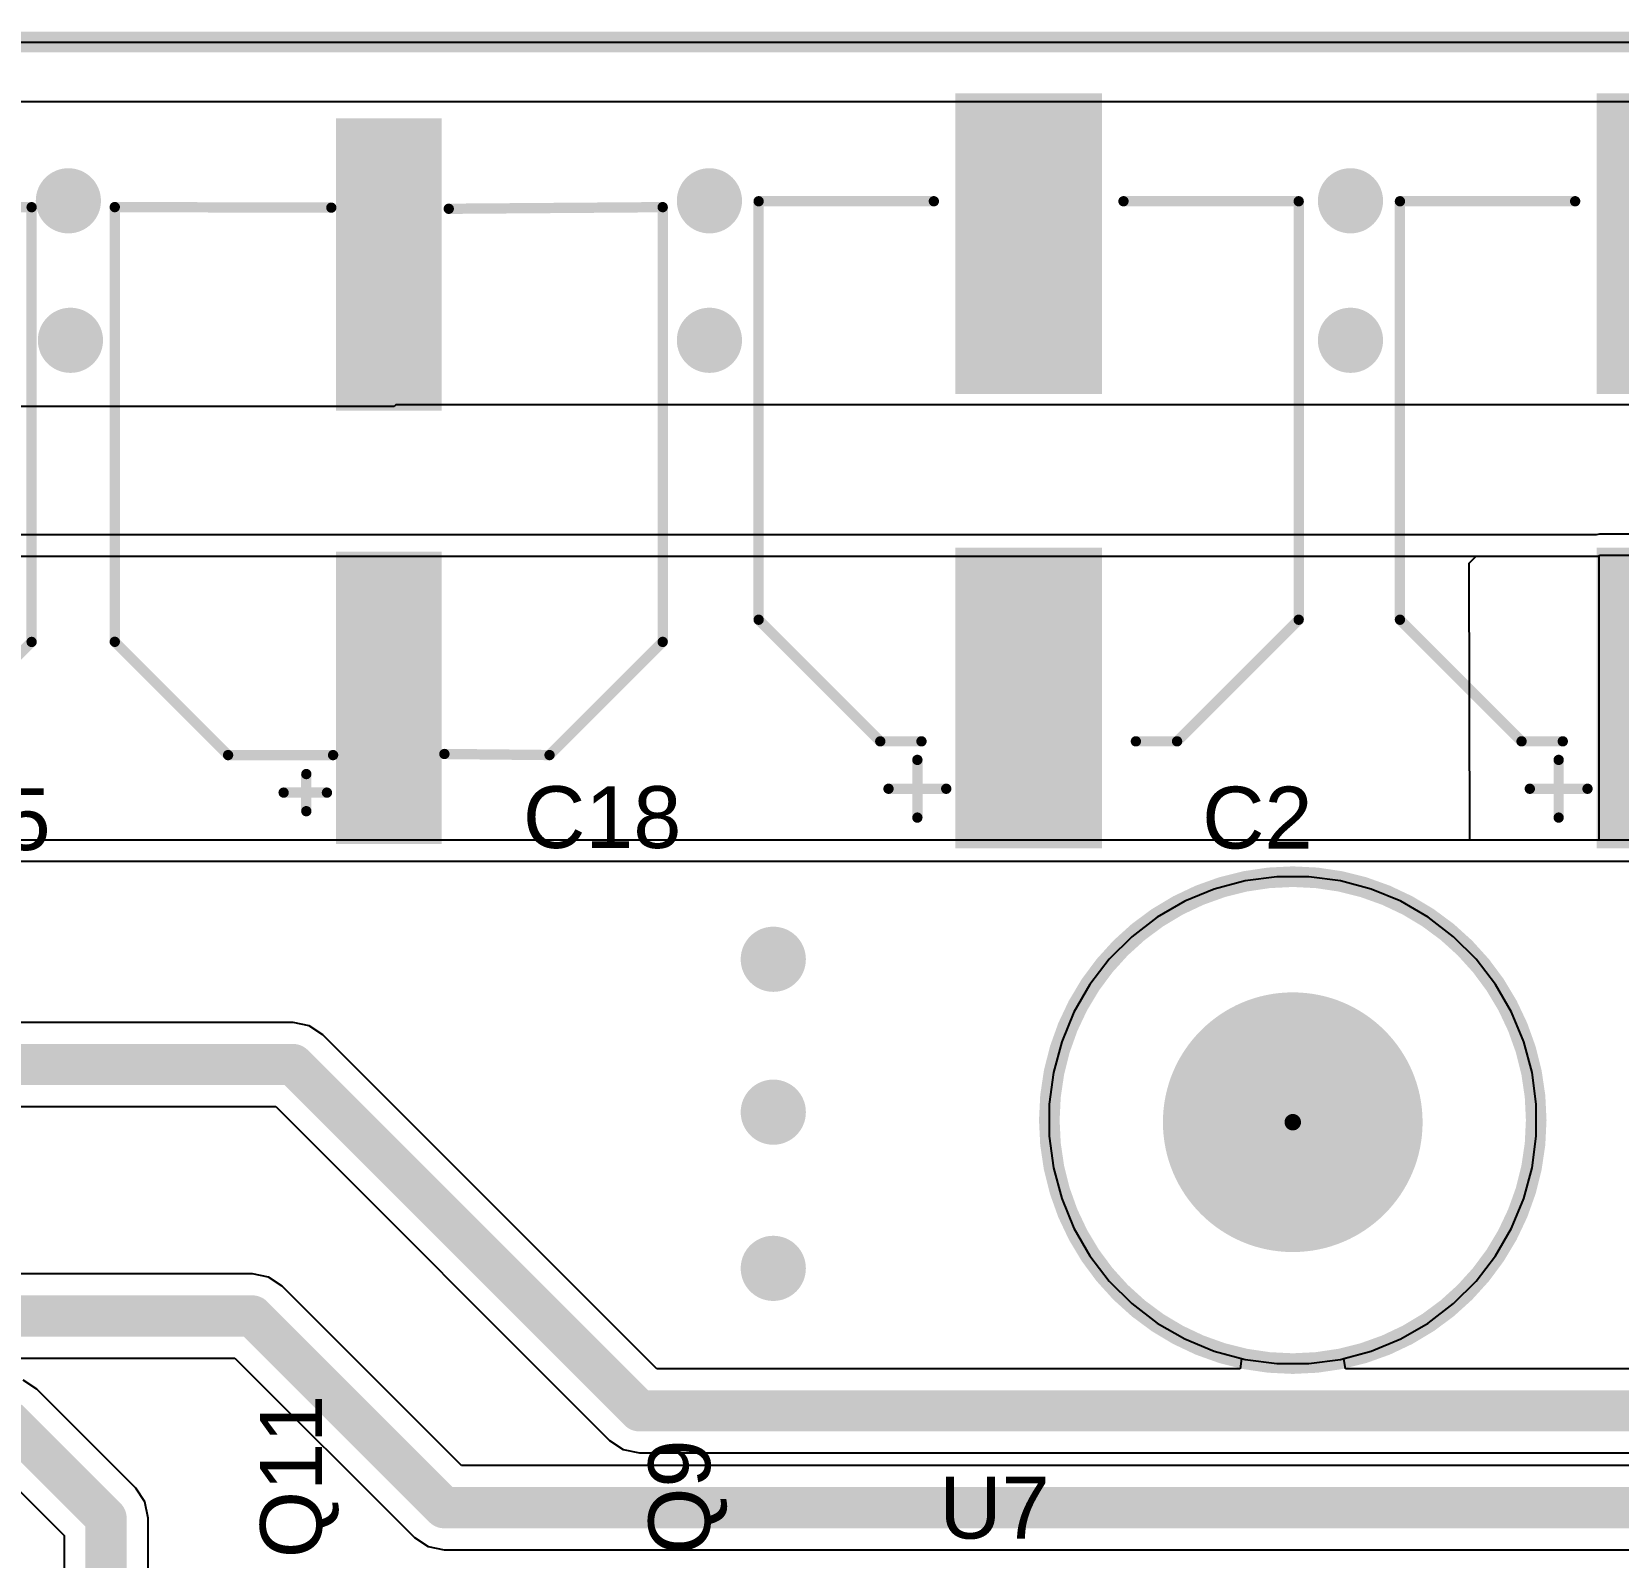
# Model space of a CAD drawing. Header units: inches. Extents: x -0.24 to 5.71, y -0.19 to 1.19.
# Drawn here: x 1.651 to 2.421, y 0.453 to 1.193 of the extents above; entities that cross this region are included whole.
import ezdxf

# ---------------------------------------------------------------- set-up
doc = ezdxf.new("R2010")
doc.units = ezdxf.units.IN
doc.header["$MEASUREMENT"] = 0
for name, color, linetype in [('Board Outline', 216, 'Continuous'), ('Bottom Layer', 5, 'Continuous'), ('Bottom Solder', 6, 'Continuous'), ('Pad Holes', 156, 'Continuous'), ('Top Layer', 1, 'Continuous'), ('Top Overlay', 2, 'Continuous'), ('Top Paste', 8, 'Continuous'), ('Top Solder', 216, 'Continuous'), ('Via Holes', 16, 'Continuous')]:
    doc.layers.add(name, color=color, linetype=linetype)
doc.styles.add('Arial', font='', dxfattribs={"height": 0.2})
doc.styles.get('Arial').set_extended_font_data('Arial')

# ---------------------------------------------------------------- blocks, each defined once
blk = doc.blocks.new('RVT1H470M0607_6')
at = {"layer": 'Top Layer'}
for points in [[(-0.17913, 0.0315), (-0.04134, 0.0315), (-0.04134, -0.0315), (-0.17913, -0.0315)], [(0.04134, 0.0315), (0.17913, 0.0315), (0.17913, -0.0315), (0.04134, -0.0315)]]:
    blk.add_hatch(color=1, dxfattribs=at).paths.add_polyline_path(points)
at = {"layer": 'Top Paste'}
for points in [[(-0.17913, 0.0315), (-0.04134, 0.0315), (-0.04134, -0.0315), (-0.17913, -0.0315)], [(0.04134, 0.0315), (0.17913, 0.0315), (0.17913, -0.0315), (0.04134, -0.0315)]]:
    blk.add_hatch(color=8, dxfattribs=at).paths.add_polyline_path(points)
at = {"layer": 'Top Solder'}
for points in [[(-0.18313, 0.0355), (-0.03734, 0.0355), (-0.03734, -0.0355), (-0.18313, -0.0355)], [(0.03734, 0.0355), (0.18313, 0.0355), (0.18313, -0.0355), (0.03734, -0.0355)]]:
    blk.add_hatch(color=216, dxfattribs=at).paths.add_polyline_path(points)
at = {"layer": 'Top Overlay'}
for points in [[(-0.07224, 0.131, 0.005, 0.005, 0), (-0.13124, 0.072, 0.005, 0.005, 0)], [(-0.07224, 0.131, 0.005, 0.005, 0), (0.13076, 0.131, 0.005, 0.005, 0)], [(0.13076, 0.131, 0.005, 0.005, 0), (0.13076, 0.046, 0.005, 0.005, 0)], [(-0.15424, 0.068, 0.005, 0.005, 0), (-0.15424, 0.04, 0.005, 0.005, 0)], [(-0.13124, 0.072, 0.005, 0.005, 0), (-0.13124, 0.052, 0.005, 0.005, 0)], [(-0.16824, 0.054, 0.005, 0.005, 0), (-0.14024, 0.054, 0.005, 0.005, 0)], [(0.13076, -0.046, 0.005, 0.005, 0), (0.13076, -0.131, 0.005, 0.005, 0)], [(-0.13124, -0.052, 0.005, 0.005, 0), (-0.13124, -0.072, 0.005, 0.005, 0)], [(-0.13124, -0.072, 0.005, 0.005, 0), (-0.07224, -0.131, 0.005, 0.005, 0)], [(-0.07224, -0.131, 0.005, 0.005, 0), (0.13076, -0.131, 0.005, 0.005, 0)]]:
    blk.add_lwpolyline(points, format="xyseb", dxfattribs=at)
for points in [[(-0.07349, 0.131, 0.0025, 0.0025, 1), (-0.07099, 0.131, 0.0025, 0.0025, 1)], [(-0.07349, 0.131, 0.0025, 0.0025, 1), (-0.07099, 0.131, 0.0025, 0.0025, 1)], [(0.12951, 0.131, 0.0025, 0.0025, 1), (0.13201, 0.131, 0.0025, 0.0025, 1)], [(0.12951, 0.131, 0.0025, 0.0025, 1), (0.13201, 0.131, 0.0025, 0.0025, 1)], [(-0.15549, 0.068, 0.0025, 0.0025, 1), (-0.15299, 0.068, 0.0025, 0.0025, 1)], [(-0.13249, 0.072, 0.0025, 0.0025, 1), (-0.12999, 0.072, 0.0025, 0.0025, 1)], [(-0.13249, 0.072, 0.0025, 0.0025, 1), (-0.12999, 0.072, 0.0025, 0.0025, 1)], [(-0.16949, 0.054, 0.0025, 0.0025, 1), (-0.16699, 0.054, 0.0025, 0.0025, 1)], [(-0.14149, 0.054, 0.0025, 0.0025, 1), (-0.13899, 0.054, 0.0025, 0.0025, 1)], [(-0.13249, 0.052, 0.0025, 0.0025, 1), (-0.12999, 0.052, 0.0025, 0.0025, 1)], [(0.12951, 0.046, 0.0025, 0.0025, 1), (0.13201, 0.046, 0.0025, 0.0025, 1)], [(-0.15549, 0.04, 0.0025, 0.0025, 1), (-0.15299, 0.04, 0.0025, 0.0025, 1)], [(0.12951, -0.046, 0.0025, 0.0025, 1), (0.13201, -0.046, 0.0025, 0.0025, 1)], [(-0.13249, -0.052, 0.0025, 0.0025, 1), (-0.12999, -0.052, 0.0025, 0.0025, 1)], [(-0.13249, -0.072, 0.0025, 0.0025, 1), (-0.12999, -0.072, 0.0025, 0.0025, 1)], [(-0.13249, -0.072, 0.0025, 0.0025, 1), (-0.12999, -0.072, 0.0025, 0.0025, 1)], [(-0.07349, -0.131, 0.0025, 0.0025, 1), (-0.07099, -0.131, 0.0025, 0.0025, 1)], [(-0.07349, -0.131, 0.0025, 0.0025, 1), (-0.07099, -0.131, 0.0025, 0.0025, 1)], [(0.12951, -0.131, 0.0025, 0.0025, 1), (0.13201, -0.131, 0.0025, 0.0025, 1)], [(0.12951, -0.131, 0.0025, 0.0025, 1), (0.13201, -0.131, 0.0025, 0.0025, 1)]]:
    blk.add_lwpolyline(points, format="xyseb", close=True, dxfattribs=at)
blk = doc.blocks.new('RVT1H470M0607_7')
at = {"layer": 'Top Layer'}
for points in [[(-0.17913, 0.0315), (-0.04134, 0.0315), (-0.04134, -0.0315), (-0.17913, -0.0315)], [(0.04134, 0.0315), (0.17913, 0.0315), (0.17913, -0.0315), (0.04134, -0.0315)]]:
    blk.add_hatch(color=1, dxfattribs=at).paths.add_polyline_path(points)
at = {"layer": 'Top Paste'}
for points in [[(-0.17913, 0.0315), (-0.04134, 0.0315), (-0.04134, -0.0315), (-0.17913, -0.0315)], [(0.04134, 0.0315), (0.17913, 0.0315), (0.17913, -0.0315), (0.04134, -0.0315)]]:
    blk.add_hatch(color=8, dxfattribs=at).paths.add_polyline_path(points)
at = {"layer": 'Top Solder'}
for points in [[(-0.18313, 0.0355), (-0.03734, 0.0355), (-0.03734, -0.0355), (-0.18313, -0.0355)], [(0.03734, 0.0355), (0.18313, 0.0355), (0.18313, -0.0355), (0.03734, -0.0355)]]:
    blk.add_hatch(color=216, dxfattribs=at).paths.add_polyline_path(points)
at = {"layer": 'Top Overlay'}
for points in [[(-0.07224, 0.131, 0.005, 0.005, 0), (-0.13124, 0.072, 0.005, 0.005, 0)], [(-0.07224, 0.131, 0.005, 0.005, 0), (0.13076, 0.131, 0.005, 0.005, 0)], [(0.13076, 0.131, 0.005, 0.005, 0), (0.13076, 0.046, 0.005, 0.005, 0)], [(-0.15424, 0.068, 0.005, 0.005, 0), (-0.15424, 0.04, 0.005, 0.005, 0)], [(-0.13124, 0.072, 0.005, 0.005, 0), (-0.13124, 0.052, 0.005, 0.005, 0)], [(-0.16824, 0.054, 0.005, 0.005, 0), (-0.14024, 0.054, 0.005, 0.005, 0)], [(0.13076, -0.046, 0.005, 0.005, 0), (0.13076, -0.131, 0.005, 0.005, 0)], [(-0.13124, -0.052, 0.005, 0.005, 0), (-0.13124, -0.072, 0.005, 0.005, 0)], [(-0.13124, -0.072, 0.005, 0.005, 0), (-0.07224, -0.131, 0.005, 0.005, 0)], [(-0.07224, -0.131, 0.005, 0.005, 0), (0.13076, -0.131, 0.005, 0.005, 0)]]:
    blk.add_lwpolyline(points, format="xyseb", dxfattribs=at)
for points in [[(-0.07349, 0.131, 0.0025, 0.0025, 1), (-0.07099, 0.131, 0.0025, 0.0025, 1)], [(-0.07349, 0.131, 0.0025, 0.0025, 1), (-0.07099, 0.131, 0.0025, 0.0025, 1)], [(0.12951, 0.131, 0.0025, 0.0025, 1), (0.13201, 0.131, 0.0025, 0.0025, 1)], [(0.12951, 0.131, 0.0025, 0.0025, 1), (0.13201, 0.131, 0.0025, 0.0025, 1)], [(-0.15549, 0.068, 0.0025, 0.0025, 1), (-0.15299, 0.068, 0.0025, 0.0025, 1)], [(-0.13249, 0.072, 0.0025, 0.0025, 1), (-0.12999, 0.072, 0.0025, 0.0025, 1)], [(-0.13249, 0.072, 0.0025, 0.0025, 1), (-0.12999, 0.072, 0.0025, 0.0025, 1)], [(-0.16949, 0.054, 0.0025, 0.0025, 1), (-0.16699, 0.054, 0.0025, 0.0025, 1)], [(-0.14149, 0.054, 0.0025, 0.0025, 1), (-0.13899, 0.054, 0.0025, 0.0025, 1)], [(-0.13249, 0.052, 0.0025, 0.0025, 1), (-0.12999, 0.052, 0.0025, 0.0025, 1)], [(0.12951, 0.046, 0.0025, 0.0025, 1), (0.13201, 0.046, 0.0025, 0.0025, 1)], [(-0.15549, 0.04, 0.0025, 0.0025, 1), (-0.15299, 0.04, 0.0025, 0.0025, 1)], [(0.12951, -0.046, 0.0025, 0.0025, 1), (0.13201, -0.046, 0.0025, 0.0025, 1)], [(-0.13249, -0.052, 0.0025, 0.0025, 1), (-0.12999, -0.052, 0.0025, 0.0025, 1)], [(-0.13249, -0.072, 0.0025, 0.0025, 1), (-0.12999, -0.072, 0.0025, 0.0025, 1)], [(-0.13249, -0.072, 0.0025, 0.0025, 1), (-0.12999, -0.072, 0.0025, 0.0025, 1)], [(-0.07349, -0.131, 0.0025, 0.0025, 1), (-0.07099, -0.131, 0.0025, 0.0025, 1)], [(-0.07349, -0.131, 0.0025, 0.0025, 1), (-0.07099, -0.131, 0.0025, 0.0025, 1)], [(0.12951, -0.131, 0.0025, 0.0025, 1), (0.13201, -0.131, 0.0025, 0.0025, 1)], [(0.12951, -0.131, 0.0025, 0.0025, 1), (0.13201, -0.131, 0.0025, 0.0025, 1)]]:
    blk.add_lwpolyline(points, format="xyseb", close=True, dxfattribs=at)
blk = doc.blocks.new('189RV0019_8')
at = {"layer": 'Top Layer'}
for points in [[(-0.17402, 0.02362), (-0.03622, 0.02362), (-0.03622, -0.02362), (-0.17402, -0.02362)], [(0.03622, 0.02362), (0.17402, 0.02362), (0.17402, -0.02362), (0.03622, -0.02362)]]:
    blk.add_hatch(color=1, dxfattribs=at).paths.add_polyline_path(points)
at = {"layer": 'Top Paste'}
for points in [[(-0.17402, 0.02362), (-0.03622, 0.02362), (-0.03622, -0.02362), (-0.17402, -0.02362)], [(0.03622, 0.02362), (0.17402, 0.02362), (0.17402, -0.02362), (0.03622, -0.02362)]]:
    blk.add_hatch(color=8, dxfattribs=at).paths.add_polyline_path(points)
at = {"layer": 'Top Solder'}
for points in [[(-0.17602, 0.02562), (-0.03422, 0.02562), (-0.03422, -0.02562), (-0.17602, -0.02562)], [(0.03422, 0.02562), (0.17602, 0.02562), (0.17602, -0.02562), (0.03422, -0.02562)]]:
    blk.add_hatch(color=216, dxfattribs=at).paths.add_polyline_path(points)
at = {"layer": 'Top Overlay'}
for points in [[(-0.07795, 0.13292, 0.005, 0.005, 0), (-0.13292, 0.07795, 0.005, 0.005, 0)], [(-0.07795, 0.13292, 0.005, 0.005, 0), (0.13292, 0.13292, 0.005, 0.005, 0)], [(0.13292, 0.13292, 0.005, 0.005, 0), (0.13266, 0.02786, 0.005, 0.005, 0)], [(-0.13292, 0.07795, 0.005, 0.005, 0), (-0.13292, 0.027, 0.005, 0.005, 0)], [(-0.15112, 0.051, 0.005, 0.005, 0), (-0.15112, 0.03, 0.005, 0.005, 0)], [(-0.16012, 0.04, 0.005, 0.005, 0), (-0.14212, 0.04, 0.005, 0.005, 0)], [(-0.13237, -0.027, 0.005, 0.005, 0), (-0.1329, -0.078, 0.005, 0.005, 0)], [(0.13211, -0.0291, 0.005, 0.005, 0), (0.1329, -0.1329, 0.005, 0.005, 0)], [(-0.1329, -0.078, 0.005, 0.005, 0), (-0.078, -0.1329, 0.005, 0.005, 0)], [(-0.078, -0.1329, 0.005, 0.005, 0), (0.1329, -0.1329, 0.005, 0.005, 0)]]:
    blk.add_lwpolyline(points, format="xyseb", dxfattribs=at)
for points in [[(-0.0792, 0.13292, 0.0025, 0.0025, 1), (-0.0767, 0.13292, 0.0025, 0.0025, 1)], [(-0.0792, 0.13292, 0.0025, 0.0025, 1), (-0.0767, 0.13292, 0.0025, 0.0025, 1)], [(0.13167, 0.13292, 0.0025, 0.0025, 1), (0.13417, 0.13292, 0.0025, 0.0025, 1)], [(0.13167, 0.13292, 0.0025, 0.0025, 1), (0.13417, 0.13292, 0.0025, 0.0025, 1)], [(-0.13417, 0.07795, 0.0025, 0.0025, 1), (-0.13167, 0.07795, 0.0025, 0.0025, 1)], [(-0.13417, 0.07795, 0.0025, 0.0025, 1), (-0.13167, 0.07795, 0.0025, 0.0025, 1)], [(-0.15237, 0.051, 0.0025, 0.0025, 1), (-0.14987, 0.051, 0.0025, 0.0025, 1)], [(-0.16137, 0.04, 0.0025, 0.0025, 1), (-0.15887, 0.04, 0.0025, 0.0025, 1)], [(-0.14337, 0.04, 0.0025, 0.0025, 1), (-0.14087, 0.04, 0.0025, 0.0025, 1)], [(-0.15237, 0.03, 0.0025, 0.0025, 1), (-0.14987, 0.03, 0.0025, 0.0025, 1)], [(-0.13417, 0.027, 0.0025, 0.0025, 1), (-0.13167, 0.027, 0.0025, 0.0025, 1)], [(0.13141, 0.02786, 0.0025, 0.0025, 1), (0.13391, 0.02786, 0.0025, 0.0025, 1)], [(-0.13362, -0.027, 0.0025, 0.0025, 1), (-0.13112, -0.027, 0.0025, 0.0025, 1)], [(0.13086, -0.0291, 0.0025, 0.0025, 1), (0.13336, -0.0291, 0.0025, 0.0025, 1)], [(-0.13415, -0.078, 0.0025, 0.0025, 1), (-0.13165, -0.078, 0.0025, 0.0025, 1)], [(-0.13415, -0.078, 0.0025, 0.0025, 1), (-0.13165, -0.078, 0.0025, 0.0025, 1)], [(-0.07925, -0.1329, 0.0025, 0.0025, 1), (-0.07675, -0.1329, 0.0025, 0.0025, 1)], [(-0.07925, -0.1329, 0.0025, 0.0025, 1), (-0.07675, -0.1329, 0.0025, 0.0025, 1)], [(0.13165, -0.1329, 0.0025, 0.0025, 1), (0.13415, -0.1329, 0.0025, 0.0025, 1)], [(0.13165, -0.1329, 0.0025, 0.0025, 1), (0.13415, -0.1329, 0.0025, 0.0025, 1)]]:
    blk.add_lwpolyline(points, format="xyseb", close=True, dxfattribs=at)
blk = doc.blocks.new('189RV0019_9')
at = {"layer": 'Top Layer'}
for points in [[(-0.17402, 0.02362), (-0.03622, 0.02362), (-0.03622, -0.02362), (-0.17402, -0.02362)], [(0.03622, 0.02362), (0.17402, 0.02362), (0.17402, -0.02362), (0.03622, -0.02362)]]:
    blk.add_hatch(color=1, dxfattribs=at).paths.add_polyline_path(points)
at = {"layer": 'Top Paste'}
for points in [[(-0.17402, 0.02362), (-0.03622, 0.02362), (-0.03622, -0.02362), (-0.17402, -0.02362)], [(0.03622, 0.02362), (0.17402, 0.02362), (0.17402, -0.02362), (0.03622, -0.02362)]]:
    blk.add_hatch(color=8, dxfattribs=at).paths.add_polyline_path(points)
at = {"layer": 'Top Solder'}
for points in [[(-0.17602, 0.02562), (-0.03422, 0.02562), (-0.03422, -0.02562), (-0.17602, -0.02562)], [(0.03422, 0.02562), (0.17602, 0.02562), (0.17602, -0.02562), (0.03422, -0.02562)]]:
    blk.add_hatch(color=216, dxfattribs=at).paths.add_polyline_path(points)
at = {"layer": 'Top Overlay'}
for points in [[(-0.07795, 0.13292, 0.005, 0.005, 0), (-0.13292, 0.07795, 0.005, 0.005, 0)], [(-0.07795, 0.13292, 0.005, 0.005, 0), (0.13292, 0.13292, 0.005, 0.005, 0)], [(0.13292, 0.13292, 0.005, 0.005, 0), (0.13266, 0.02786, 0.005, 0.005, 0)], [(-0.13292, 0.07795, 0.005, 0.005, 0), (-0.13292, 0.027, 0.005, 0.005, 0)], [(-0.15112, 0.051, 0.005, 0.005, 0), (-0.15112, 0.03, 0.005, 0.005, 0)], [(-0.16012, 0.04, 0.005, 0.005, 0), (-0.14212, 0.04, 0.005, 0.005, 0)], [(-0.13237, -0.027, 0.005, 0.005, 0), (-0.1329, -0.078, 0.005, 0.005, 0)], [(0.13211, -0.0291, 0.005, 0.005, 0), (0.1329, -0.1329, 0.005, 0.005, 0)], [(-0.1329, -0.078, 0.005, 0.005, 0), (-0.078, -0.1329, 0.005, 0.005, 0)], [(-0.078, -0.1329, 0.005, 0.005, 0), (0.1329, -0.1329, 0.005, 0.005, 0)]]:
    blk.add_lwpolyline(points, format="xyseb", dxfattribs=at)
for points in [[(-0.0792, 0.13292, 0.0025, 0.0025, 1), (-0.0767, 0.13292, 0.0025, 0.0025, 1)], [(-0.0792, 0.13292, 0.0025, 0.0025, 1), (-0.0767, 0.13292, 0.0025, 0.0025, 1)], [(0.13167, 0.13292, 0.0025, 0.0025, 1), (0.13417, 0.13292, 0.0025, 0.0025, 1)], [(0.13167, 0.13292, 0.0025, 0.0025, 1), (0.13417, 0.13292, 0.0025, 0.0025, 1)], [(-0.13417, 0.07795, 0.0025, 0.0025, 1), (-0.13167, 0.07795, 0.0025, 0.0025, 1)], [(-0.13417, 0.07795, 0.0025, 0.0025, 1), (-0.13167, 0.07795, 0.0025, 0.0025, 1)], [(-0.15237, 0.051, 0.0025, 0.0025, 1), (-0.14987, 0.051, 0.0025, 0.0025, 1)], [(-0.16137, 0.04, 0.0025, 0.0025, 1), (-0.15887, 0.04, 0.0025, 0.0025, 1)], [(-0.14337, 0.04, 0.0025, 0.0025, 1), (-0.14087, 0.04, 0.0025, 0.0025, 1)], [(-0.15237, 0.03, 0.0025, 0.0025, 1), (-0.14987, 0.03, 0.0025, 0.0025, 1)], [(-0.13417, 0.027, 0.0025, 0.0025, 1), (-0.13167, 0.027, 0.0025, 0.0025, 1)], [(0.13141, 0.02786, 0.0025, 0.0025, 1), (0.13391, 0.02786, 0.0025, 0.0025, 1)], [(-0.13362, -0.027, 0.0025, 0.0025, 1), (-0.13112, -0.027, 0.0025, 0.0025, 1)], [(0.13086, -0.0291, 0.0025, 0.0025, 1), (0.13336, -0.0291, 0.0025, 0.0025, 1)], [(-0.13415, -0.078, 0.0025, 0.0025, 1), (-0.13165, -0.078, 0.0025, 0.0025, 1)], [(-0.13415, -0.078, 0.0025, 0.0025, 1), (-0.13165, -0.078, 0.0025, 0.0025, 1)], [(-0.07925, -0.1329, 0.0025, 0.0025, 1), (-0.07675, -0.1329, 0.0025, 0.0025, 1)], [(-0.07925, -0.1329, 0.0025, 0.0025, 1), (-0.07675, -0.1329, 0.0025, 0.0025, 1)], [(0.13165, -0.1329, 0.0025, 0.0025, 1), (0.13415, -0.1329, 0.0025, 0.0025, 1)], [(0.13165, -0.1329, 0.0025, 0.0025, 1), (0.13415, -0.1329, 0.0025, 0.0025, 1)]]:
    blk.add_lwpolyline(points, format="xyseb", close=True, dxfattribs=at)

msp = doc.modelspace()

# ---------------------------------------------------------------- hatches: boundary and pattern name
at = {"layer": 'Bottom Layer'}
h = msp.add_hatch(color=5, dxfattribs=at)
edge = h.paths.add_edge_path()
edge.add_arc((1.669, 1.11098), 0.01181, 0, 360)
h = msp.add_hatch(color=5, dxfattribs=at)
edge = h.paths.add_edge_path()
edge.add_arc((1.98, 1.11098), 0.01181, 0, 360)
h = msp.add_hatch(color=5, dxfattribs=at)
edge = h.paths.add_edge_path()
edge.add_arc((2.291, 1.11098), 0.01181, 0, 360)
h = msp.add_hatch(color=5, dxfattribs=at)
edge = h.paths.add_edge_path()
edge.add_arc((1.67, 1.04331), 0.01181, 0, 360)
h = msp.add_hatch(color=5, dxfattribs=at)
edge = h.paths.add_edge_path()
edge.add_arc((1.98, 1.04331), 0.01181, 0, 360)
h = msp.add_hatch(color=5, dxfattribs=at)
edge = h.paths.add_edge_path()
edge.add_arc((2.291, 1.04331), 0.01181, 0, 360)
h = msp.add_hatch(color=5, dxfattribs=at)
edge = h.paths.add_edge_path()
edge.add_arc((2.01098, 0.74304), 0.01181, 0, 360)
h = msp.add_hatch(color=5, dxfattribs=at)
edge = h.paths.add_edge_path()
edge.add_arc((2.01098, 0.66887), 0.01181, 0, 360)
h = msp.add_hatch(color=5, dxfattribs=at)
edge = h.paths.add_edge_path()
edge.add_arc((2.01098, 0.5931), 0.01181, 0, 360)
at = {"layer": 'Bottom Solder'}
h = msp.add_hatch(color=6, dxfattribs=at)
edge = h.paths.add_edge_path()
edge.add_arc((1.669, 1.11098), 0.01581, 0, 360)
h = msp.add_hatch(color=6, dxfattribs=at)
edge = h.paths.add_edge_path()
edge.add_arc((1.98, 1.11098), 0.01581, 0, 360)
h = msp.add_hatch(color=6, dxfattribs=at)
edge = h.paths.add_edge_path()
edge.add_arc((2.291, 1.11098), 0.01581, 0, 360)
h = msp.add_hatch(color=6, dxfattribs=at)
edge = h.paths.add_edge_path()
edge.add_arc((1.67, 1.04331), 0.01581, 0, 360)
h = msp.add_hatch(color=6, dxfattribs=at)
edge = h.paths.add_edge_path()
edge.add_arc((1.98, 1.04331), 0.01581, 0, 360)
h = msp.add_hatch(color=6, dxfattribs=at)
edge = h.paths.add_edge_path()
edge.add_arc((2.291, 1.04331), 0.01581, 0, 360)
h = msp.add_hatch(color=6, dxfattribs=at)
edge = h.paths.add_edge_path()
edge.add_arc((2.01098, 0.74304), 0.01581, 0, 360)
h = msp.add_hatch(color=6, dxfattribs=at)
edge = h.paths.add_edge_path()
edge.add_arc((2.01098, 0.66887), 0.01581, 0, 360)
h = msp.add_hatch(color=6, dxfattribs=at)
edge = h.paths.add_edge_path()
edge.add_arc((2.263, 0.664), 0.004, 0, 360)
h = msp.add_hatch(color=6, dxfattribs=at)
edge = h.paths.add_edge_path()
edge.add_arc((2.01098, 0.5931), 0.01581, 0, 360)
at = {"layer": 'Pad Holes'}
h = msp.add_hatch(color=7, dxfattribs=at)
edge = h.paths.add_edge_path()
edge.add_arc((2.263, 0.664), 0.06299, 0, 360)
at = {"layer": 'Top Layer'}
h = msp.add_hatch(color=1, dxfattribs=at)
edge = h.paths.add_edge_path()
edge.add_arc((1.669, 1.11098), 0.01181, 0, 360)
h = msp.add_hatch(color=1, dxfattribs=at)
edge = h.paths.add_edge_path()
edge.add_arc((1.98, 1.11098), 0.01181, 0, 360)
h = msp.add_hatch(color=1, dxfattribs=at)
edge = h.paths.add_edge_path()
edge.add_arc((2.291, 1.11098), 0.01181, 0, 360)
h = msp.add_hatch(color=1, dxfattribs=at)
edge = h.paths.add_edge_path()
edge.add_arc((1.67, 1.04331), 0.01181, 0, 360)
h = msp.add_hatch(color=1, dxfattribs=at)
edge = h.paths.add_edge_path()
edge.add_arc((1.98, 1.04331), 0.01181, 0, 360)
h = msp.add_hatch(color=1, dxfattribs=at)
edge = h.paths.add_edge_path()
edge.add_arc((2.291, 1.04331), 0.01181, 0, 360)
h = msp.add_hatch(color=1, dxfattribs=at)
edge = h.paths.add_edge_path()
edge.add_arc((2.01098, 0.74304), 0.01181, 0, 360)
h = msp.add_hatch(color=1, dxfattribs=at)
edge = h.paths.add_edge_path()
edge.add_arc((2.01098, 0.66887), 0.01181, 0, 360)
h = msp.add_hatch(color=1, dxfattribs=at)
edge = h.paths.add_edge_path()
edge.add_arc((2.01098, 0.5931), 0.01181, 0, 360)
at = {"layer": 'Top Solder'}
h = msp.add_hatch(color=216, dxfattribs=at)
edge = h.paths.add_edge_path()
edge.add_arc((1.669, 1.11098), 0.01581, 0, 360)
h = msp.add_hatch(color=216, dxfattribs=at)
edge = h.paths.add_edge_path()
edge.add_arc((1.98, 1.11098), 0.01581, 0, 360)
h = msp.add_hatch(color=216, dxfattribs=at)
edge = h.paths.add_edge_path()
edge.add_arc((2.291, 1.11098), 0.01581, 0, 360)
h = msp.add_hatch(color=216, dxfattribs=at)
edge = h.paths.add_edge_path()
edge.add_arc((1.67, 1.04331), 0.01581, 0, 360)
h = msp.add_hatch(color=216, dxfattribs=at)
edge = h.paths.add_edge_path()
edge.add_arc((1.98, 1.04331), 0.01581, 0, 360)
h = msp.add_hatch(color=216, dxfattribs=at)
edge = h.paths.add_edge_path()
edge.add_arc((2.291, 1.04331), 0.01581, 0, 360)
h = msp.add_hatch(color=216, dxfattribs=at)
edge = h.paths.add_edge_path()
edge.add_arc((2.01098, 0.74304), 0.01581, 0, 360)
h = msp.add_hatch(color=216, dxfattribs=at)
edge = h.paths.add_edge_path()
edge.add_arc((2.01098, 0.66887), 0.01581, 0, 360)
h = msp.add_hatch(color=216, dxfattribs=at)
edge = h.paths.add_edge_path()
edge.add_arc((2.263, 0.664), 0.004, 0, 360)
h = msp.add_hatch(color=216, dxfattribs=at)
edge = h.paths.add_edge_path()
edge.add_arc((2.01098, 0.5931), 0.01581, 0, 360)
at = {"layer": 'Via Holes'}
h = msp.add_hatch(color=7, dxfattribs=at)
edge = h.paths.add_edge_path()
edge.add_arc((1.669, 1.11098), 0.00591, 0, 360)
h = msp.add_hatch(color=7, dxfattribs=at)
edge = h.paths.add_edge_path()
edge.add_arc((1.98, 1.11098), 0.00591, 0, 360)
h = msp.add_hatch(color=7, dxfattribs=at)
edge = h.paths.add_edge_path()
edge.add_arc((2.291, 1.11098), 0.00591, 0, 360)
h = msp.add_hatch(color=7, dxfattribs=at)
edge = h.paths.add_edge_path()
edge.add_arc((1.67, 1.04331), 0.00591, 0, 360)
h = msp.add_hatch(color=7, dxfattribs=at)
edge = h.paths.add_edge_path()
edge.add_arc((1.98, 1.04331), 0.00591, 0, 360)
h = msp.add_hatch(color=7, dxfattribs=at)
edge = h.paths.add_edge_path()
edge.add_arc((2.291, 1.04331), 0.00591, 0, 360)
h = msp.add_hatch(color=7, dxfattribs=at)
edge = h.paths.add_edge_path()
edge.add_arc((2.01098, 0.74304), 0.00591, 0, 360)
h = msp.add_hatch(color=7, dxfattribs=at)
edge = h.paths.add_edge_path()
edge.add_arc((2.01098, 0.66887), 0.00591, 0, 360)
h = msp.add_hatch(color=7, dxfattribs=at)
edge = h.paths.add_edge_path()
edge.add_arc((2.01098, 0.5931), 0.00591, 0, 360)

# ---------------------------------------------------------------- linework, layer by layer
at = {"layer": 'Board Outline'}
for points in [[(0.00026, 1.188, 0.01, 0.01, 0), (5.709, 1.188, 0.01, 0.01, 0)], [(0.00026, 1.188, 0.008, 0.008, 0), (5.709, 1.188, 0.008, 0.008, 0)]]:
    msp.add_lwpolyline(points, format="xyseb", dxfattribs=at)
at = {"layer": 'Bottom Layer'}
for p, q in [((0.00026, 1.188), (5.42971, 1.188)), ((2.23991, 0.78109), (2.22495, 0.77708)), ((2.23991, 0.78109), (2.22495, 0.77708)), ((2.25526, 0.78311), (2.23991, 0.78109)), ((2.25526, 0.78311), (2.23991, 0.78109)), ((2.263, 0.78311), (2.25526, 0.78311)), ((2.27074, 0.78311), (2.25526, 0.78311)), ((2.27074, 0.78311), (2.263, 0.78311)), ((2.28609, 0.78109), (2.27074, 0.78311)), ((2.28609, 0.78109), (2.27074, 0.78311)), ((2.30105, 0.77708), (2.28609, 0.78109)), ((2.30105, 0.77708), (2.28609, 0.78109)), ((2.21065, 0.77116), (2.19724, 0.76342)), ((2.21065, 0.77116), (2.19724, 0.76342)), ((2.22495, 0.77708), (2.21065, 0.77116)), ((2.22495, 0.77708), (2.21065, 0.77116)), ((2.31535, 0.77116), (2.30105, 0.77708)), ((2.31535, 0.77116), (2.30105, 0.77708)), ((2.32876, 0.76342), (2.31535, 0.77116)), ((2.32876, 0.76342), (2.31535, 0.77116)), ((2.19724, 0.76342), (2.18496, 0.75399)), ((2.19724, 0.76342), (2.18496, 0.75399)), ((2.34104, 0.75399), (2.32876, 0.76342)), ((2.34104, 0.75399), (2.32876, 0.76342)), ((2.18496, 0.75399), (2.17401, 0.74304)), ((2.18496, 0.75399), (2.17401, 0.74304)), ((2.35199, 0.74304), (2.34104, 0.75399)), ((2.35199, 0.74304), (2.34104, 0.75399)), ((2.17401, 0.74304), (2.16458, 0.73076)), ((2.17401, 0.74304), (2.16458, 0.73076)), ((2.36142, 0.73076), (2.35199, 0.74304)), ((2.36142, 0.73076), (2.35199, 0.74304)), ((2.16458, 0.73076), (2.15684, 0.71735)), ((2.16458, 0.73076), (2.15684, 0.71735)), ((2.36916, 0.71735), (2.36142, 0.73076)), ((2.36916, 0.71735), (2.36142, 0.73076)), ((2.15684, 0.71735), (2.15092, 0.70305)), ((2.15684, 0.71735), (2.15092, 0.70305)), ((2.37508, 0.70305), (2.36916, 0.71735)), ((2.37508, 0.70305), (2.36916, 0.71735)), ((2.15092, 0.70305), (2.14691, 0.68809)), ((2.15092, 0.70305), (2.14691, 0.68809)), ((2.37909, 0.68809), (2.37508, 0.70305)), ((2.37909, 0.68809), (2.37508, 0.70305)), ((2.14691, 0.68809), (2.14489, 0.67274)), ((2.14691, 0.68809), (2.14489, 0.67274)), ((2.38111, 0.67274), (2.37909, 0.68809)), ((2.38111, 0.67274), (2.37909, 0.68809)), ((2.14489, 0.67274), (2.14489, 0.665)), ((2.14489, 0.67274), (2.14489, 0.65726)), ((2.38111, 0.665), (2.38111, 0.67274)), ((2.38111, 0.65726), (2.38111, 0.67274)), ((2.14489, 0.665), (2.14489, 0.665)), ((2.14489, 0.665), (2.14489, 0.65726)), ((2.38111, 0.65726), (2.38111, 0.665)), ((2.14489, 0.65726), (2.14691, 0.64191)), ((2.14489, 0.65726), (2.14691, 0.64191)), ((2.37909, 0.64191), (2.38111, 0.65726)), ((2.37909, 0.64191), (2.38111, 0.65726)), ((2.14691, 0.64191), (2.15092, 0.62695)), ((2.14691, 0.64191), (2.15092, 0.62695)), ((2.37508, 0.62695), (2.37909, 0.64191)), ((2.37508, 0.62695), (2.37909, 0.64191)), ((2.15092, 0.62695), (2.15684, 0.61265)), ((2.15092, 0.62695), (2.15684, 0.61265)), ((2.36916, 0.61265), (2.37508, 0.62695)), ((2.36916, 0.61265), (2.37508, 0.62695)), ((2.15684, 0.61265), (2.16458, 0.59924)), ((2.15684, 0.61265), (2.16458, 0.59924)), ((2.36142, 0.59924), (2.36916, 0.61265)), ((2.36142, 0.59924), (2.36916, 0.61265)), ((2.16458, 0.59924), (2.17401, 0.58696)), ((2.16458, 0.59924), (2.17401, 0.58696)), ((2.35199, 0.58696), (2.36142, 0.59924)), ((2.35199, 0.58696), (2.36142, 0.59924)), ((2.17401, 0.58696), (2.18496, 0.57601)), ((2.17401, 0.58696), (2.18496, 0.57601)), ((2.34104, 0.57601), (2.35199, 0.58696)), ((2.34104, 0.57601), (2.35199, 0.58696)), ((2.18496, 0.57601), (2.19724, 0.56658)), ((2.18496, 0.57601), (2.19724, 0.56658)), ((2.32876, 0.56658), (2.34104, 0.57601)), ((2.32876, 0.56658), (2.34104, 0.57601)), ((2.19724, 0.56658), (2.21065, 0.55884)), ((2.19724, 0.56658), (2.21065, 0.55884)), ((2.31535, 0.55884), (2.32876, 0.56658)), ((2.31535, 0.55884), (2.32876, 0.56658)), ((2.21065, 0.55884), (2.22495, 0.55292)), ((2.21065, 0.55884), (2.22495, 0.55292)), ((2.30105, 0.55292), (2.31535, 0.55884)), ((2.30105, 0.55292), (2.31535, 0.55884)), ((2.22495, 0.55292), (2.23991, 0.54891)), ((2.22495, 0.55292), (2.23991, 0.54891)), ((2.23991, 0.54891), (2.25526, 0.54689)), ((2.23991, 0.54891), (2.25526, 0.54689)), ((2.25526, 0.54689), (2.263, 0.54689)), ((2.25526, 0.54689), (2.27074, 0.54689)), ((2.263, 0.54689), (2.27074, 0.54689)), ((2.27074, 0.54689), (2.28609, 0.54891)), ((2.27074, 0.54689), (2.28609, 0.54891)), ((2.28609, 0.54891), (2.30105, 0.55292)), ((2.28609, 0.54891), (2.30105, 0.55292))]:
    msp.add_line(p, q, dxfattribs=at)
at = {"layer": 'Top Layer'}
for p, q in [((0.00026, 1.188), (5.42971, 1.188)), ((1.18114, 1.15913), (2.486, 1.15913)), ((1.82705, 1.01122), (1.18114, 1.01122)), ((1.82783, 1.012), (1.82705, 1.01122)), ((2.486, 1.012), (1.82783, 1.012)), ((2.41013, 0.94886), (0.66339, 0.94886)), ((2.41183, 0.9492), (2.41013, 0.94886)), ((2.7638, 0.9492), (2.41183, 0.9492)), ((0.66339, 0.93866), (2.4115, 0.93866)), ((2.34852, 0.93512), (2.35205, 0.93866)), ((2.34898, 0.80087), (2.34852, 0.93512)), ((2.35205, 0.93866), (2.4115, 0.93866)), ((2.4115, 0.93866), (2.41183, 0.939)), ((2.4115, 0.93866), (2.4115, 0.80087)), ((2.41183, 0.939), (2.774, 0.939)), ((2.4115, 0.80087), (1.07487, 0.80087)), ((2.774, 0.80087), (2.34898, 0.80087)), ((1.07909, 0.79067), (2.76541, 0.79067)), ((2.23991, 0.78109), (2.22495, 0.77708)), ((2.23991, 0.78109), (2.22495, 0.77708)), ((2.25526, 0.78311), (2.23991, 0.78109)), ((2.25526, 0.78311), (2.23991, 0.78109)), ((2.263, 0.78311), (2.25526, 0.78311)), ((2.27074, 0.78311), (2.25526, 0.78311)), ((2.27074, 0.78311), (2.263, 0.78311)), ((2.28609, 0.78109), (2.27074, 0.78311)), ((2.28609, 0.78109), (2.27074, 0.78311)), ((2.30105, 0.77708), (2.28609, 0.78109)), ((2.30105, 0.77708), (2.28609, 0.78109)), ((2.21065, 0.77116), (2.19724, 0.76342)), ((2.21065, 0.77116), (2.19724, 0.76342)), ((2.22495, 0.77708), (2.21065, 0.77116)), ((2.22495, 0.77708), (2.21065, 0.77116)), ((2.31535, 0.77116), (2.30105, 0.77708)), ((2.31535, 0.77116), (2.30105, 0.77708)), ((2.32876, 0.76342), (2.31535, 0.77116)), ((2.32876, 0.76342), (2.31535, 0.77116)), ((2.19724, 0.76342), (2.18496, 0.75399)), ((2.19724, 0.76342), (2.18496, 0.75399)), ((2.34104, 0.75399), (2.32876, 0.76342)), ((2.34104, 0.75399), (2.32876, 0.76342)), ((2.18496, 0.75399), (2.17401, 0.74304)), ((2.18496, 0.75399), (2.17401, 0.74304)), ((2.35199, 0.74304), (2.34104, 0.75399)), ((2.35199, 0.74304), (2.34104, 0.75399)), ((2.17401, 0.74304), (2.16458, 0.73076)), ((2.17401, 0.74304), (2.16458, 0.73076)), ((2.36142, 0.73076), (2.35199, 0.74304)), ((2.36142, 0.73076), (2.35199, 0.74304)), ((2.16458, 0.73076), (2.15684, 0.71735)), ((2.16458, 0.73076), (2.15684, 0.71735)), ((2.36916, 0.71735), (2.36142, 0.73076)), ((2.36916, 0.71735), (2.36142, 0.73076)), ((2.15684, 0.71735), (2.15092, 0.70305)), ((2.15684, 0.71735), (2.15092, 0.70305)), ((2.37508, 0.70305), (2.36916, 0.71735)), ((2.37508, 0.70305), (2.36916, 0.71735)), ((1.77803, 0.71236), (1.61493, 0.71236)), ((1.78584, 0.71081), (1.77803, 0.71236)), ((1.79245, 0.70639), (1.78584, 0.71081)), ((1.95446, 0.54438), (1.79245, 0.70639)), ((2.15092, 0.70305), (2.14691, 0.68809)), ((2.15092, 0.70305), (2.14691, 0.68809)), ((2.37909, 0.68809), (2.37508, 0.70305)), ((2.37909, 0.68809), (2.37508, 0.70305)), ((2.14691, 0.68809), (2.14489, 0.67274)), ((2.14691, 0.68809), (2.14489, 0.67274)), ((2.38111, 0.67274), (2.37909, 0.68809)), ((2.38111, 0.67274), (2.37909, 0.68809)), ((1.61493, 0.67158), (1.76958, 0.67158)), ((1.76958, 0.67158), (1.93159, 0.50957)), ((2.14489, 0.67274), (2.14489, 0.665)), ((2.14489, 0.67274), (2.14489, 0.65726)), ((2.38111, 0.665), (2.38111, 0.67274)), ((2.38111, 0.65726), (2.38111, 0.67274)), ((2.14489, 0.665), (2.14489, 0.665)), ((2.14489, 0.665), (2.14489, 0.65726)), ((2.38111, 0.65726), (2.38111, 0.665)), ((2.14489, 0.65726), (2.14691, 0.64191)), ((2.14489, 0.65726), (2.14691, 0.64191)), ((2.37909, 0.64191), (2.38111, 0.65726)), ((2.37909, 0.64191), (2.38111, 0.65726)), ((2.14691, 0.64191), (2.15092, 0.62695)), ((2.14691, 0.64191), (2.15092, 0.62695)), ((2.37508, 0.62695), (2.37909, 0.64191)), ((2.37508, 0.62695), (2.37909, 0.64191)), ((2.15092, 0.62695), (2.15684, 0.61265)), ((2.15092, 0.62695), (2.15684, 0.61265)), ((2.36916, 0.61265), (2.37508, 0.62695)), ((2.36916, 0.61265), (2.37508, 0.62695)), ((2.15684, 0.61265), (2.16458, 0.59924)), ((2.15684, 0.61265), (2.16458, 0.59924)), ((2.36142, 0.59924), (2.36916, 0.61265)), ((2.36142, 0.59924), (2.36916, 0.61265)), ((2.16458, 0.59924), (2.17401, 0.58696)), ((2.16458, 0.59924), (2.17401, 0.58696)), ((2.35199, 0.58696), (2.36142, 0.59924)), ((2.35199, 0.58696), (2.36142, 0.59924)), ((1.75828, 0.59039), (1.22739, 0.59039)), ((1.76608, 0.58884), (1.75828, 0.59039)), ((1.7727, 0.58442), (1.76608, 0.58884)), ((2.17401, 0.58696), (2.18496, 0.57601)), ((2.17401, 0.58696), (2.18496, 0.57601)), ((2.34104, 0.57601), (2.35199, 0.58696)), ((2.34104, 0.57601), (2.35199, 0.58696)), ((1.85973, 0.49739), (1.7727, 0.58442)), ((2.18496, 0.57601), (2.19724, 0.56658)), ((2.18496, 0.57601), (2.19724, 0.56658)), ((2.32876, 0.56658), (2.34104, 0.57601)), ((2.32876, 0.56658), (2.34104, 0.57601)), ((2.19724, 0.56658), (2.21065, 0.55884)), ((2.19724, 0.56658), (2.21065, 0.55884)), ((2.31535, 0.55884), (2.32876, 0.56658)), ((2.31535, 0.55884), (2.32876, 0.56658)), ((2.21065, 0.55884), (2.22495, 0.55292)), ((2.21065, 0.55884), (2.22495, 0.55292)), ((2.30105, 0.55292), (2.31535, 0.55884)), ((2.30105, 0.55292), (2.31535, 0.55884)), ((1.21579, 0.54961), (1.74983, 0.54961)), ((1.74983, 0.54961), (1.83686, 0.46258)), ((2.22495, 0.55292), (2.23991, 0.54891)), ((2.22495, 0.55292), (2.23815, 0.54938)), ((2.23815, 0.54938), (2.23749, 0.54438)), ((2.23991, 0.54891), (2.25526, 0.54689)), ((2.25526, 0.54689), (2.263, 0.54689)), ((2.263, 0.54689), (2.27074, 0.54689)), ((2.27074, 0.54689), (2.28609, 0.54891)), ((2.28609, 0.54891), (2.30105, 0.55292)), ((2.28785, 0.54938), (2.30105, 0.55292)), ((2.28851, 0.54438), (2.28785, 0.54938)), ((1.65368, 0.53442), (1.64706, 0.53884)), ((2.23749, 0.54438), (1.95446, 0.54438)), ((3.1718, 0.54438), (2.28851, 0.54438)), ((1.7017, 0.4864), (1.65368, 0.53442)), ((1.93159, 0.50957), (1.93821, 0.50515)), ((1.93821, 0.50515), (1.94601, 0.5036)), ((1.94601, 0.5036), (3.17389, 0.5036)), ((1.63081, 0.49961), (1.66689, 0.46353)), ((2.655, 0.49739), (1.85973, 0.49739)), ((1.70612, 0.47978), (1.7017, 0.4864)), ((1.70767, 0.47198), (1.70612, 0.47978)), ((1.70767, 0.43712), (1.70767, 0.47198)), ((1.66689, 0.46353), (1.66689, 0.41673)), ((1.83686, 0.46258), (1.84348, 0.45816)), ((1.84348, 0.45816), (1.85128, 0.45661)), ((1.85128, 0.45661), (1.85128, 0.45661)), ((1.85128, 0.45661), (2.64655, 0.45661))]:
    msp.add_line(p, q, dxfattribs=at)
for points in [[(1.538, 0.69197, 0.02, 0.02, 0), (1.77803, 0.69197, 0.02, 0.02, 0)], [(1.77803, 0.69197, 0.02, 0.02, 0), (1.94601, 0.52399, 0.02, 0.02, 0)], [(1.21579, 0.57, 0.02, 0.02, 0), (1.75828, 0.57, 0.02, 0.02, 0)], [(1.75828, 0.57, 0.02, 0.02, 0), (1.85128, 0.477, 0.02, 0.02, 0)], [(1.94601, 0.52399, 0.02, 0.02, 0), (3.17389, 0.52399, 0.02, 0.02, 0)], [(1.63926, 0.52, 0.02, 0.02, 0), (1.68728, 0.47198, 0.02, 0.02, 0)], [(1.85128, 0.477, 0.02, 0.02, 0), (2.655, 0.477, 0.02, 0.02, 0)], [(1.68728, 0.41673, 0.02, 0.02, 0), (1.68728, 0.47198, 0.02, 0.02, 0)]]:
    msp.add_lwpolyline(points, format="xyseb", dxfattribs=at)
for points in [[(1.77303, 0.69197, 0.01, 0.01, 1), (1.78303, 0.69197, 0.01, 0.01, 1)], [(1.77303, 0.69197, 0.01, 0.01, 1), (1.78303, 0.69197, 0.01, 0.01, 1)], [(1.75328, 0.57, 0.01, 0.01, 1), (1.76328, 0.57, 0.01, 0.01, 1)], [(1.75328, 0.57, 0.01, 0.01, 1), (1.76328, 0.57, 0.01, 0.01, 1)], [(1.94101, 0.52399, 0.01, 0.01, 1), (1.95101, 0.52399, 0.01, 0.01, 1)], [(1.94101, 0.52399, 0.01, 0.01, 1), (1.95101, 0.52399, 0.01, 0.01, 1)], [(1.84628, 0.477, 0.01, 0.01, 1), (1.85628, 0.477, 0.01, 0.01, 1)], [(1.84628, 0.477, 0.01, 0.01, 1), (1.85628, 0.477, 0.01, 0.01, 1)], [(1.68228, 0.47198, 0.01, 0.01, 1), (1.69228, 0.47198, 0.01, 0.01, 1)], [(1.68228, 0.47198, 0.01, 0.01, 1), (1.69228, 0.47198, 0.01, 0.01, 1)]]:
    msp.add_lwpolyline(points, format="xyseb", close=True, dxfattribs=at)
at = {"layer": 'Top Overlay'}
for points in [[(2.38111, 0.665, 0.01, 0.01, 1), (2.14489, 0.665, 0.01, 0.01, 1)], [(2.14239, 0.665, 0.005, 0.005, 1), (2.14739, 0.665, 0.005, 0.005, 1)], [(2.37861, 0.665, 0.005, 0.005, 1), (2.38361, 0.665, 0.005, 0.005, 1)]]:
    msp.add_lwpolyline(points, format="xyseb", close=True, dxfattribs=at)

# ---------------------------------------------------------------- block references
at = {"rotation": 90}
for name, p in [('RVT1H470M0607_7', (2.13488, 0.98)), ('RVT1H470M0607_6', (2.446, 0.98)), ('189RV0019_9', (1.51827, 0.97498)), ('189RV0019_8', (1.82443, 0.975))]:
    msp.add_blockref(name, p, dxfattribs=at)

# ---------------------------------------------------------------- texts
at = {"layer": 'Top Overlay', "style": 'Arial'}
for s, p in [('C15', (1.58351, 0.796)), ('C18', (1.88951, 0.797)), ('C2', (2.21902, 0.79677)), ('U7', (2.09152, 0.462))]:
    msp.add_text(s, height=0.03, dxfattribs=at).set_placement(p)
for s, p in [('Q11', (1.792, 0.45251)), ('Q9', (1.98038, 0.45416))]:
    msp.add_text(s, height=0.03, rotation=90, dxfattribs=at).set_placement(p)

doc.saveas('drawing.dxf')
